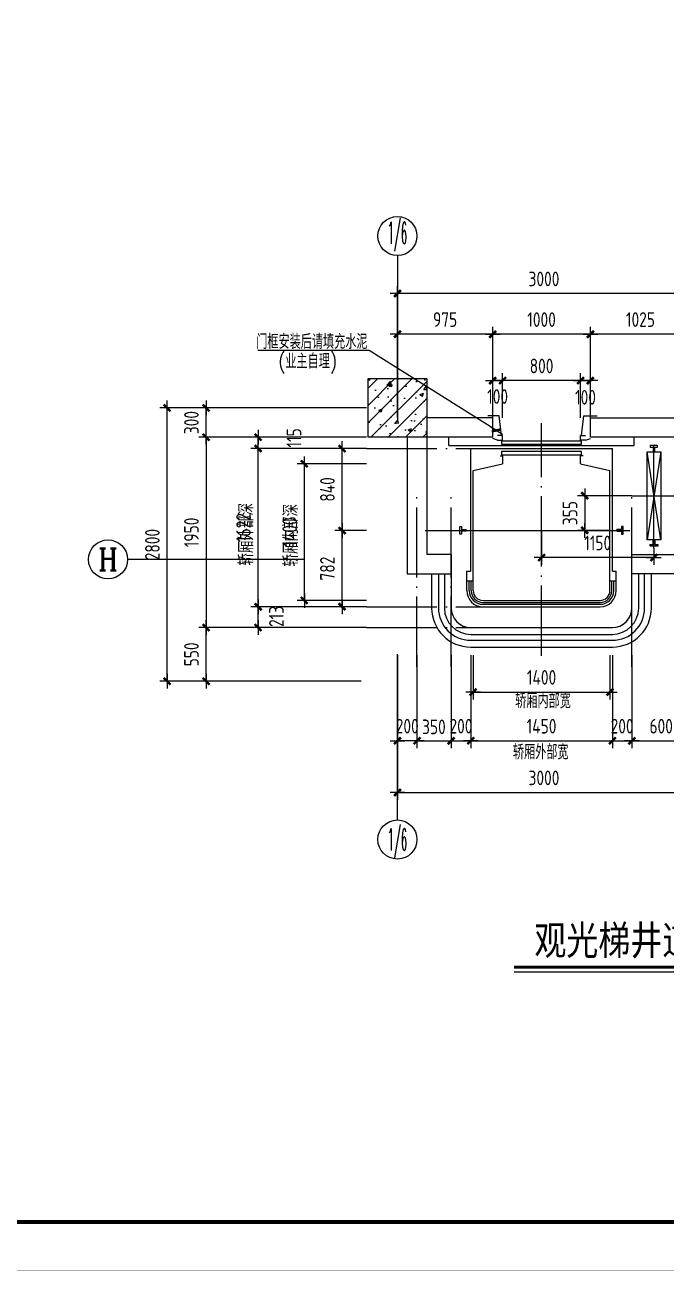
# Model space of a CAD drawing. Extents: x 185540 to 253404, y 138157 to 180211.
# Drawn here: x 211530 to 218094, y 138157 to 150924 of the extents above; entities that cross this region are included whole.
import ezdxf
from ezdxf.enums import TextEntityAlignment as Align

# ---------------------------------------------------------------- set-up
doc = ezdxf.new("R2010")
doc.units = 0
doc.header["$LTSCALE"] = 1000
doc.header["$MEASUREMENT"] = 0
doc.linetypes.add('ACAD_ISO04W100', pattern=[30.5, 24, -3, 0.5, -3])
doc.layers.get('0').update_dxf_attribs({"linetype": 'CONTINUOUS'})
doc.layers.get('DEFPOINTS').update_dxf_attribs({"linetype": 'CONTINUOUS'})
for name, color, linetype in [('1', 8, 'CONTINUOUS'), ('COLUMN', 4, 'CONTINUOUS'), ('TC', 8, 'CONTINUOUS'), ('WALL', 1, 'CONTINUOUS'), ('WINDOWS', 4, 'CONTINUOUS')]:
    doc.layers.add(name, color=color, linetype=linetype)
doc.layers.add('AXIS', color=3, linetype='CONTINUOUS', lineweight=9)
doc.styles.add('COMPLEX', font='COMPLEX.shx')
doc.styles.add('DIM_FONT', font='tssdeng.shx', dxfattribs={"width": 0.8, "bigfont": 'tssdchn.shx'})
doc.styles.add('H1', font='SimSun.ttf')
doc.styles.get("Standard").update_dxf_attribs({"font": 'txt.shx', "width": 0.8, "height": 260, "bigfont": 'china.shx'})
doc.styles.add('TSS', font='tssdeng.shx', dxfattribs={"width": 0.85, "bigfont": 'tssdchn.shx'})
doc.dimstyles.new('DIMN-200', dxfattribs={"dimtxt": 300, "dimasz": 1, "dimexe": 250, "dimexo": 0, "dimgap": 150, "dimtad": 1, "dimdec": 0, "dimdsep": 46, "dimtxsty": 'DIM_FONT', "dimblk": '_DIMX', "dimcen": 2.5, "dimclrd": 256, "dimclre": 256, "dimclrt": 4, "dimadec": 0, "dimazin": 0, "dimtfac": 1, "dimtdec": 0, "dimtix": 1, "dimtmove": 2, "dimatfit": 3, "dimldrblk": '_DIMX', "dimfxl": 0, "dimtolj": 1, "dimtzin": 0, "dimarcsym": 0})
doc.dimstyles.get("Standard").update_dxf_attribs({"dimtxt": 300, "dimasz": 1, "dimexe": 150, "dimexo": 0, "dimgap": 150, "dimtad": 1, "dimdec": 0, "dimzin": 0, "dimdsep": 46, "dimtxsty": 'Standard', "dimblk1": '_DIMX', "dimblk2": '_DIMX', "dimsah": 1, "dimcen": 200, "dimclrd": 256, "dimclre": 256, "dimclrt": 4, "dimadec": 0, "dimazin": 0, "dimtfac": 1, "dimtdec": 0, "dimtix": 1, "dimtmove": 2, "dimatfit": 3, "dimldrblk": '_DIMX', "dimfxl": 0, "dimtolj": 1, "dimtzin": 0, "dimarcsym": 0})

# ---------------------------------------------------------------- blocks, each defined once
blk = doc.blocks.new('_DIMX')
blk.add_line((-150, 0), (150, 0))
at = {"const_width": 50}
blk.add_lwpolyline([(-70, -70), (70, 70)], dxfattribs=at)
blk = doc.blocks.new('*D495')
at = {"linetype": 'ByBlock'}
for p, q in [((213757, 134893), (213757, 134539)), ((214907, 134712), (214907, 134539)), ((214907, 134614), (213758, 134614))]:
    blk.add_line(p, q, dxfattribs=at)
at = {"layer": 'DEFPOINTS', "color": 0, "linetype": 'ByBlock'}
for p in [(213757, 134893), (214907, 134712), (213757, 134614)]:
    blk.add_point(p, dxfattribs=at)
at = {"linetype": 'ByBlock', "xscale": 0.5, "yscale": 0.5, "zscale": 0.5, "rotation": 180}
blk.add_blockref('_DIMX', (213757, 134614), dxfattribs=at)
at = {"linetype": 'ByBlock', "xscale": 0.5, "yscale": 0.5, "zscale": 0.5}
blk.add_blockref('_DIMX', (214907, 134614), dxfattribs=at)
at = {"color": 4, "linetype": 'ByBlock', "insert": (214332, 134764), "char_height": 150, "attachment_point": 5, "style": 'DIM_FONT'}
blk.add_mtext('\\A1;1150', dxfattribs=at)
blk = doc.blocks.new('*D496')
at = {"linetype": 'ByBlock'}
for p, q in [((214683, 135248), (214124, 135248)), ((214199, 135248), (214199, 135249)), ((214199, 135248), (214199, 134893)), ((214457, 134893), (214124, 134893)), ((214199, 134892), (214199, 134892))]:
    blk.add_line(p, q, dxfattribs=at)
at = {"layer": 'DEFPOINTS', "color": 0, "linetype": 'ByBlock'}
for p in [(214683, 135248), (214199, 134893), (214457, 134893)]:
    blk.add_point(p, dxfattribs=at)
at = {"linetype": 'ByBlock', "xscale": 0.5, "yscale": 0.5, "zscale": 0.5}
for p, rotation in [((214199, 135248), 270), ((214199, 134893), 90)]:
    blk.add_blockref('_DIMX', p, dxfattribs=dict(at, rotation=rotation))
at = {"color": 4, "linetype": 'ByBlock', "insert": (214049, 135070), "char_height": 150, "attachment_point": 5, "rotation": 90, "style": 'DIM_FONT'}
blk.add_mtext('\\A1;355', dxfattribs=at)
blk = doc.blocks.new('*D503')
at = {"linetype": 'ByBlock'}
for p, q in [((212282, 136048), (212282, 137394)), ((215282, 136048), (215282, 137394)), ((215282, 137319), (212283, 137319))]:
    blk.add_line(p, q, dxfattribs=at)
at = {"layer": 'DEFPOINTS', "color": 0, "linetype": 'ByBlock'}
for p in [(212282, 137319), (212282, 136048), (215282, 136048)]:
    blk.add_point(p, dxfattribs=at)
at = {"linetype": 'ByBlock', "xscale": 0.5, "yscale": 0.5, "zscale": 0.5, "rotation": 180}
blk.add_blockref('_DIMX', (212282, 137319), dxfattribs=at)
at = {"linetype": 'ByBlock', "xscale": 0.5, "yscale": 0.5, "zscale": 0.5}
blk.add_blockref('_DIMX', (215282, 137319), dxfattribs=at)
at = {"color": 4, "linetype": 'ByBlock', "insert": (213782, 137469), "char_height": 150, "attachment_point": 5, "style": 'DIM_FONT'}
blk.add_mtext('\\A1;3000', dxfattribs=at)
blk = doc.blocks.new('*D497')
at = {"linetype": 'ByBlock'}
for p, q in [((214257, 136048), (214257, 136978)), ((215282, 136903), (214258, 136903)), ((215282, 136048), (215282, 136978))]:
    blk.add_line(p, q, dxfattribs=at)
at = {"layer": 'DEFPOINTS', "color": 0, "linetype": 'ByBlock'}
for p in [(214257, 136903), (214257, 136048), (215282, 136048)]:
    blk.add_point(p, dxfattribs=at)
at = {"linetype": 'ByBlock', "xscale": 0.5, "yscale": 0.5, "zscale": 0.5, "rotation": 180}
blk.add_blockref('_DIMX', (214257, 136903), dxfattribs=at)
at = {"linetype": 'ByBlock', "xscale": 0.5, "yscale": 0.5, "zscale": 0.5}
blk.add_blockref('_DIMX', (215282, 136903), dxfattribs=at)
at = {"color": 4, "linetype": 'ByBlock', "insert": (214770, 137053), "char_height": 150, "attachment_point": 5, "style": 'DIM_FONT'}
blk.add_mtext('\\A1;1025', dxfattribs=at)
blk = doc.blocks.new('*D502')
at = {"linetype": 'ByBlock'}
for p, q in [((213607, 146139), (213607, 147069)), ((214606, 146994), (213607, 146994)), ((214607, 146139), (214607, 147069))]:
    blk.add_line(p, q, dxfattribs=at)
at = {"layer": 'DEFPOINTS', "color": 0, "linetype": 'ByBlock'}
for p in [(213607, 146994), (213607, 146139), (214607, 146139)]:
    blk.add_point(p, dxfattribs=at)
at = {"linetype": 'ByBlock', "xscale": 0.5, "yscale": 0.5, "zscale": 0.5, "rotation": 180}
blk.add_blockref('_DIMX', (213607, 146994), dxfattribs=at)
at = {"linetype": 'ByBlock', "xscale": 0.5, "yscale": 0.5, "zscale": 0.5}
blk.add_blockref('_DIMX', (214607, 146994), dxfattribs=at)
at = {"color": 4, "linetype": 'ByBlock', "insert": (214107, 147144), "char_height": 150, "attachment_point": 5, "style": 'DIM_FONT'}
blk.add_mtext('\\A1;1000', dxfattribs=at)
blk = doc.blocks.new('*D501')
at = {"linetype": 'ByBlock'}
for p, q in [((212282, 136048), (212282, 136978)), ((213257, 136903), (212283, 136903)), ((213257, 136048), (213257, 136978))]:
    blk.add_line(p, q, dxfattribs=at)
at = {"layer": 'DEFPOINTS', "color": 0, "linetype": 'ByBlock'}
for p in [(212282, 136903), (212282, 136048), (213257, 136048)]:
    blk.add_point(p, dxfattribs=at)
at = {"linetype": 'ByBlock', "xscale": 0.5, "yscale": 0.5, "zscale": 0.5, "rotation": 180}
blk.add_blockref('_DIMX', (212282, 136903), dxfattribs=at)
at = {"linetype": 'ByBlock', "xscale": 0.5, "yscale": 0.5, "zscale": 0.5}
blk.add_blockref('_DIMX', (213257, 136903), dxfattribs=at)
at = {"color": 4, "linetype": 'ByBlock', "insert": (212770, 137053), "char_height": 150, "attachment_point": 5, "style": 'DIM_FONT'}
blk.add_mtext('\\A1;975', dxfattribs=at)
blk = doc.blocks.new('*D500')
at = {"linetype": 'ByBlock'}
for p, q in [((213707, 146139), (213707, 146594)), ((214507, 146139), (214507, 146594)), ((214506, 146519), (213707, 146519))]:
    blk.add_line(p, q, dxfattribs=at)
at = {"layer": 'DEFPOINTS', "color": 0, "linetype": 'ByBlock'}
for p in [(213707, 146519), (213707, 146139), (214507, 146139)]:
    blk.add_point(p, dxfattribs=at)
at = {"linetype": 'ByBlock', "xscale": 0.5, "yscale": 0.5, "zscale": 0.5, "rotation": 180}
blk.add_blockref('_DIMX', (213707, 146519), dxfattribs=at)
at = {"linetype": 'ByBlock', "xscale": 0.5, "yscale": 0.5, "zscale": 0.5}
blk.add_blockref('_DIMX', (214507, 146519), dxfattribs=at)
at = {"color": 4, "linetype": 'ByBlock', "insert": (214107, 146669), "char_height": 150, "attachment_point": 5, "style": 'DIM_FONT'}
blk.add_mtext('\\A1;800', dxfattribs=at)
blk = doc.blocks.new('*D499')
at = {"linetype": 'ByBlock'}
for p, q in [((213607, 146139), (213607, 146594)), ((213707, 146139), (213707, 146594)), ((213606, 146519), (213606, 146519)), ((213707, 146519), (213607, 146519)), ((213707, 146519), (213607, 146519)), ((213707, 146519), (213708, 146519))]:
    blk.add_line(p, q, dxfattribs=at)
at = {"layer": 'DEFPOINTS', "color": 0, "linetype": 'ByBlock'}
for p in [(213607, 146519), (213607, 146139), (213707, 146139)]:
    blk.add_point(p, dxfattribs=at)
at = {"linetype": 'ByBlock', "xscale": 0.5, "yscale": 0.5, "zscale": 0.5}
blk.add_blockref('_DIMX', (213607, 146519), dxfattribs=at)
at = {"linetype": 'ByBlock', "xscale": 0.5, "yscale": 0.5, "zscale": 0.5, "rotation": 180}
blk.add_blockref('_DIMX', (213707, 146519), dxfattribs=at)
at = {"color": 4, "linetype": 'ByBlock', "insert": (213657, 146356), "char_height": 150, "attachment_point": 5, "style": 'DIM_FONT'}
blk.add_mtext('\\A1;100', dxfattribs=at)
blk = doc.blocks.new('*D498')
at = {"linetype": 'ByBlock'}
for p, q in [((214507, 146139), (214507, 146594)), ((214607, 146139), (214607, 146594)), ((214506, 146519), (214506, 146519)), ((214607, 146519), (214507, 146519)), ((214607, 146519), (214507, 146519)), ((214607, 146519), (214608, 146519))]:
    blk.add_line(p, q, dxfattribs=at)
at = {"layer": 'DEFPOINTS', "color": 0, "linetype": 'ByBlock'}
for p in [(214507, 146519), (214507, 146139), (214607, 146139)]:
    blk.add_point(p, dxfattribs=at)
at = {"linetype": 'ByBlock', "xscale": 0.5, "yscale": 0.5, "zscale": 0.5}
blk.add_blockref('_DIMX', (214507, 146519), dxfattribs=at)
at = {"linetype": 'ByBlock', "xscale": 0.5, "yscale": 0.5, "zscale": 0.5, "rotation": 180}
blk.add_blockref('_DIMX', (214607, 146519), dxfattribs=at)
at = {"color": 4, "linetype": 'ByBlock', "insert": (214557, 146348), "char_height": 150, "attachment_point": 5, "style": 'DIM_FONT'}
blk.add_mtext('\\A1;100', dxfattribs=at)
blk = doc.blocks.new('*D509')
at = {"linetype": 'ByBlock'}
for p, q in [((213382, 143789), (213382, 142836)), ((214832, 143789), (214832, 142836)), ((213382, 142911), (214831, 142911))]:
    blk.add_line(p, q, dxfattribs=at)
at = {"layer": 'DEFPOINTS', "color": 0, "linetype": 'ByBlock'}
for p in [(213382, 143789), (214832, 143789), (214832, 142911)]:
    blk.add_point(p, dxfattribs=at)
at = {"linetype": 'ByBlock', "xscale": 0.5, "yscale": 0.5, "zscale": 0.5, "rotation": 180}
blk.add_blockref('_DIMX', (213382, 142911), dxfattribs=at)
at = {"linetype": 'ByBlock', "xscale": 0.5, "yscale": 0.5, "zscale": 0.5}
blk.add_blockref('_DIMX', (214832, 142911), dxfattribs=at)
at = {"color": 4, "linetype": 'ByBlock', "insert": (214107, 143061), "char_height": 150, "attachment_point": 5, "style": 'DIM_FONT'}
blk.add_mtext('\\A1;1450', dxfattribs=at)
blk = doc.blocks.new('*D506')
at = {"linetype": 'ByBlock'}
for p, q in [((214832, 143789), (214832, 142836)), ((215032, 143789), (215032, 142836)), ((214831, 142911), (214831, 142911)), ((214832, 142911), (215032, 142911)), ((215032, 142911), (215033, 142911))]:
    blk.add_line(p, q, dxfattribs=at)
at = {"layer": 'DEFPOINTS', "color": 0, "linetype": 'ByBlock'}
for p in [(214832, 143789), (215032, 143789), (215032, 142911)]:
    blk.add_point(p, dxfattribs=at)
at = {"linetype": 'ByBlock', "xscale": 0.5, "yscale": 0.5, "zscale": 0.5}
blk.add_blockref('_DIMX', (214832, 142911), dxfattribs=at)
at = {"linetype": 'ByBlock', "xscale": 0.5, "yscale": 0.5, "zscale": 0.5, "rotation": 180}
blk.add_blockref('_DIMX', (215032, 142911), dxfattribs=at)
at = {"color": 4, "linetype": 'ByBlock', "insert": (214932, 143061), "char_height": 150, "attachment_point": 5, "style": 'DIM_FONT'}
blk.add_mtext('\\A1;200', dxfattribs=at)
blk = doc.blocks.new('*D505')
at = {"linetype": 'ByBlock'}
for p, q in [((214682, 133698), (214682, 132744)), ((215282, 133698), (215282, 132744)), ((214683, 132819), (215282, 132819))]:
    blk.add_line(p, q, dxfattribs=at)
at = {"layer": 'DEFPOINTS', "color": 0, "linetype": 'ByBlock'}
for p in [(214682, 133698), (215282, 133698), (215282, 132819)]:
    blk.add_point(p, dxfattribs=at)
at = {"linetype": 'ByBlock', "xscale": 0.5, "yscale": 0.5, "zscale": 0.5, "rotation": 180}
blk.add_blockref('_DIMX', (214682, 132819), dxfattribs=at)
at = {"linetype": 'ByBlock', "xscale": 0.5, "yscale": 0.5, "zscale": 0.5}
blk.add_blockref('_DIMX', (215282, 132819), dxfattribs=at)
at = {"color": 4, "linetype": 'ByBlock', "insert": (214982, 132969), "char_height": 150, "attachment_point": 5, "style": 'DIM_FONT'}
blk.add_mtext('\\A1;600', dxfattribs=at)
blk = doc.blocks.new('*D510')
at = {"linetype": 'ByBlock'}
for p, q in [((213407, 143789), (213407, 143336)), ((214807, 143789), (214807, 143336)), ((213407, 143411), (214806, 143411))]:
    blk.add_line(p, q, dxfattribs=at)
at = {"layer": 'DEFPOINTS', "color": 0, "linetype": 'ByBlock'}
for p in [(213407, 143789), (214807, 143789), (214807, 143411)]:
    blk.add_point(p, dxfattribs=at)
at = {"linetype": 'ByBlock', "xscale": 0.5, "yscale": 0.5, "zscale": 0.5, "rotation": 180}
blk.add_blockref('_DIMX', (213407, 143411), dxfattribs=at)
at = {"linetype": 'ByBlock', "xscale": 0.5, "yscale": 0.5, "zscale": 0.5}
blk.add_blockref('_DIMX', (214807, 143411), dxfattribs=at)
at = {"color": 4, "linetype": 'ByBlock', "insert": (214107, 143561), "char_height": 150, "attachment_point": 5, "style": 'DIM_FONT'}
blk.add_mtext('\\A1;1400', dxfattribs=at)
blk = doc.blocks.new('*D508')
at = {"linetype": 'ByBlock'}
for p, q in [((212482, 133615), (212482, 132662)), ((212832, 133615), (212832, 132662)), ((212483, 132737), (212832, 132737))]:
    blk.add_line(p, q, dxfattribs=at)
at = {"layer": 'DEFPOINTS', "color": 0, "linetype": 'ByBlock'}
for p in [(212482, 133615), (212832, 133615), (212832, 132737)]:
    blk.add_point(p, dxfattribs=at)
at = {"linetype": 'ByBlock', "xscale": 0.5, "yscale": 0.5, "zscale": 0.5, "rotation": 180}
blk.add_blockref('_DIMX', (212482, 132737), dxfattribs=at)
at = {"linetype": 'ByBlock', "xscale": 0.5, "yscale": 0.5, "zscale": 0.5}
blk.add_blockref('_DIMX', (212832, 132737), dxfattribs=at)
at = {"color": 4, "linetype": 'ByBlock', "insert": (212655, 132880), "char_height": 150, "attachment_point": 5, "style": 'DIM_FONT'}
blk.add_mtext('\\A1;350', dxfattribs=at)
blk = doc.blocks.new('*D507')
at = {"linetype": 'ByBlock'}
for p, q in [((213182, 143789), (213182, 142836)), ((213382, 143789), (213382, 142836)), ((213181, 142911), (213181, 142911)), ((213182, 142911), (213382, 142911)), ((213382, 142911), (213383, 142911))]:
    blk.add_line(p, q, dxfattribs=at)
at = {"layer": 'DEFPOINTS', "color": 0, "linetype": 'ByBlock'}
for p in [(213182, 143789), (213382, 143789), (213382, 142911)]:
    blk.add_point(p, dxfattribs=at)
at = {"linetype": 'ByBlock', "xscale": 0.5, "yscale": 0.5, "zscale": 0.5}
blk.add_blockref('_DIMX', (213182, 142911), dxfattribs=at)
at = {"linetype": 'ByBlock', "xscale": 0.5, "yscale": 0.5, "zscale": 0.5, "rotation": 180}
blk.add_blockref('_DIMX', (213382, 142911), dxfattribs=at)
at = {"color": 4, "linetype": 'ByBlock', "insert": (213282, 143061), "char_height": 150, "attachment_point": 5, "style": 'DIM_FONT'}
blk.add_mtext('\\A1;200', dxfattribs=at)
blk = doc.blocks.new('*D504')
at = {"linetype": 'ByBlock'}
for p, q in [((212282, 133615), (212282, 132132)), ((215282, 133615), (215282, 132132)), ((212283, 132207), (215282, 132207))]:
    blk.add_line(p, q, dxfattribs=at)
at = {"layer": 'DEFPOINTS', "color": 0, "linetype": 'ByBlock'}
for p in [(212282, 133615), (215282, 133615), (215282, 132207)]:
    blk.add_point(p, dxfattribs=at)
at = {"linetype": 'ByBlock', "xscale": 0.5, "yscale": 0.5, "zscale": 0.5, "rotation": 180}
blk.add_blockref('_DIMX', (212282, 132207), dxfattribs=at)
at = {"linetype": 'ByBlock', "xscale": 0.5, "yscale": 0.5, "zscale": 0.5}
blk.add_blockref('_DIMX', (215282, 132207), dxfattribs=at)
at = {"color": 4, "linetype": 'ByBlock', "insert": (213782, 132357), "char_height": 150, "attachment_point": 5, "style": 'DIM_FONT'}
blk.add_mtext('\\A1;3000', dxfattribs=at)
blk = doc.blocks.new('*D511')
at = {"linetype": 'ByBlock'}
for p, q in [((212282, 133615), (212282, 132662)), ((212482, 133615), (212482, 132662)), ((212282, 132737), (212281, 132737)), ((212482, 132737), (212282, 132737)), ((212483, 132737), (212483, 132737))]:
    blk.add_line(p, q, dxfattribs=at)
at = {"layer": 'DEFPOINTS', "color": 0, "linetype": 'ByBlock'}
for p in [(212282, 133615), (212482, 133615), (212282, 132737)]:
    blk.add_point(p, dxfattribs=at)
at = {"linetype": 'ByBlock', "xscale": 0.5, "yscale": 0.5, "zscale": 0.5}
blk.add_blockref('_DIMX', (212282, 132737), dxfattribs=at)
at = {"linetype": 'ByBlock', "xscale": 0.5, "yscale": 0.5, "zscale": 0.5, "rotation": 180}
blk.add_blockref('_DIMX', (212482, 132737), dxfattribs=at)
at = {"color": 4, "linetype": 'ByBlock', "insert": (212382, 132887), "char_height": 150, "attachment_point": 5, "style": 'DIM_FONT'}
blk.add_mtext('\\A1;200', dxfattribs=at)
blk = doc.blocks.new('*D548')
at = {"linetype": 'ByBlock'}
for p, q in [((211498, 133391), (209780, 133391)), ((209855, 130592), (209855, 133391)), ((211498, 130591), (209780, 130591))]:
    blk.add_line(p, q, dxfattribs=at)
at = {"layer": 'DEFPOINTS', "color": 0, "linetype": 'ByBlock'}
for p in [(209855, 133391), (211498, 133391), (211498, 130591)]:
    blk.add_point(p, dxfattribs=at)
at = {"linetype": 'ByBlock', "xscale": 0.5, "yscale": 0.5, "zscale": 0.5}
for p, rotation in [((209855, 133391), 90), ((209855, 130591), 270)]:
    blk.add_blockref('_DIMX', p, dxfattribs=dict(at, rotation=rotation))
at = {"color": 4, "linetype": 'ByBlock', "insert": (209705, 131991), "char_height": 150, "attachment_point": 5, "rotation": 90, "style": 'DIM_FONT'}
blk.add_mtext('\\A1;2800', dxfattribs=at)
blk = doc.blocks.new('*D545')
at = {"linetype": 'ByBlock'}
for p, q in [((211898, 132976), (210713, 132976)), ((210788, 131355), (210788, 132976)), ((211898, 131354), (210713, 131354))]:
    blk.add_line(p, q, dxfattribs=at)
at = {"layer": 'DEFPOINTS', "color": 0, "linetype": 'ByBlock'}
for p in [(210788, 132976), (211898, 132976), (211898, 131354)]:
    blk.add_point(p, dxfattribs=at)
at = {"linetype": 'ByBlock', "xscale": 0.5, "yscale": 0.5, "zscale": 0.5}
for p, rotation in [((210788, 132976), 90), ((210788, 131354), 270)]:
    blk.add_blockref('_DIMX', p, dxfattribs=dict(at, rotation=rotation))
at = {"color": 4, "linetype": 'ByBlock', "insert": (210638, 132165), "char_height": 150, "attachment_point": 5, "rotation": 90, "style": 'DIM_FONT'}
blk.add_mtext('\\A1;1622', dxfattribs=at)
blk = doc.blocks.new('*D542')
at = {"linetype": 'ByBlock'}
for p, q in [((211898, 132819), (211186, 132819)), ((211261, 131420), (211261, 132819)), ((211898, 131419), (211186, 131419))]:
    blk.add_line(p, q, dxfattribs=at)
at = {"layer": 'DEFPOINTS', "color": 0, "linetype": 'ByBlock'}
for p in [(211261, 132819), (211898, 132819), (211898, 131419)]:
    blk.add_point(p, dxfattribs=at)
at = {"linetype": 'ByBlock', "xscale": 0.5, "yscale": 0.5, "zscale": 0.5}
for p, rotation in [((211261, 132819), 90), ((211261, 131419), 270)]:
    blk.add_blockref('_DIMX', p, dxfattribs=dict(at, rotation=rotation))
at = {"color": 4, "linetype": 'ByBlock', "insert": (211111, 132119), "char_height": 150, "attachment_point": 5, "rotation": 90, "style": 'DIM_FONT'}
blk.add_mtext('\\A1;1400', dxfattribs=at)
blk = doc.blocks.new('*D540')
at = {"linetype": 'ByBlock'}
for p, q in [((211898, 133091), (210180, 133091)), ((210255, 133091), (210255, 131142)), ((211898, 131141), (210180, 131141))]:
    blk.add_line(p, q, dxfattribs=at)
at = {"layer": 'DEFPOINTS', "color": 0, "linetype": 'ByBlock'}
for p in [(211898, 133091), (210255, 131141), (211898, 131141)]:
    blk.add_point(p, dxfattribs=at)
at = {"linetype": 'ByBlock', "xscale": 0.5, "yscale": 0.5, "zscale": 0.5}
for p, rotation in [((210255, 133091), 90), ((210255, 131141), 270)]:
    blk.add_blockref('_DIMX', p, dxfattribs=dict(at, rotation=rotation))
at = {"color": 4, "linetype": 'ByBlock', "insert": (210105, 132116), "char_height": 150, "attachment_point": 5, "rotation": 90, "style": 'DIM_FONT'}
blk.add_mtext('\\A1;1950', dxfattribs=at)
blk = doc.blocks.new('*D544')
at = {"linetype": 'ByBlock'}
for p, q in [((211898, 132976), (211572, 132976)), ((211647, 132137), (211647, 132976)), ((211898, 132136), (211572, 132136))]:
    blk.add_line(p, q, dxfattribs=at)
at = {"layer": 'DEFPOINTS', "color": 0, "linetype": 'ByBlock'}
for p in [(211647, 132976), (211898, 132976), (211898, 132136)]:
    blk.add_point(p, dxfattribs=at)
at = {"linetype": 'ByBlock', "xscale": 0.5, "yscale": 0.5, "zscale": 0.5}
for p, rotation in [((211647, 132976), 90), ((211647, 132136), 270)]:
    blk.add_blockref('_DIMX', p, dxfattribs=dict(at, rotation=rotation))
at = {"color": 4, "linetype": 'ByBlock', "insert": (211497, 132556), "char_height": 150, "attachment_point": 5, "rotation": 90, "style": 'DIM_FONT'}
blk.add_mtext('\\A1;840', dxfattribs=at)
blk = doc.blocks.new('*D547')
at = {"linetype": 'ByBlock'}
for p, q in [((211844, 131141), (210180, 131141)), ((210255, 130592), (210255, 131141)), ((211844, 130591), (210180, 130591))]:
    blk.add_line(p, q, dxfattribs=at)
at = {"layer": 'DEFPOINTS', "color": 0, "linetype": 'ByBlock'}
for p in [(210255, 131141), (211844, 131141), (211844, 130591)]:
    blk.add_point(p, dxfattribs=at)
at = {"linetype": 'ByBlock', "xscale": 0.5, "yscale": 0.5, "zscale": 0.5}
for p, rotation in [((210255, 131141), 90), ((210255, 130591), 270)]:
    blk.add_blockref('_DIMX', p, dxfattribs=dict(at, rotation=rotation))
at = {"color": 4, "linetype": 'ByBlock', "insert": (210105, 130866), "char_height": 150, "attachment_point": 5, "rotation": 90, "style": 'DIM_FONT'}
blk.add_mtext('\\A1;550', dxfattribs=at)
blk = doc.blocks.new('*D539')
at = {"linetype": 'ByBlock'}
for p, q in [((211898, 131354), (210713, 131354)), ((210788, 131142), (210788, 131354)), ((211898, 131141), (210713, 131141))]:
    blk.add_line(p, q, dxfattribs=at)
at = {"layer": 'DEFPOINTS', "color": 0, "linetype": 'ByBlock'}
for p in [(210788, 131354), (211898, 131354), (211898, 131141)]:
    blk.add_point(p, dxfattribs=at)
at = {"linetype": 'ByBlock', "xscale": 0.5, "yscale": 0.5, "zscale": 0.5}
for p, rotation in [((210788, 131354), 90), ((210788, 131141), 270)]:
    blk.add_blockref('_DIMX', p, dxfattribs=dict(at, rotation=rotation))
at = {"color": 4, "linetype": 'ByBlock', "insert": (210975, 131255), "char_height": 150, "attachment_point": 5, "rotation": 90, "style": 'DIM_FONT'}
blk.add_mtext('\\A1;213', dxfattribs=at)
blk = doc.blocks.new('*D543')
at = {"linetype": 'ByBlock'}
for p, q in [((211898, 132136), (211572, 132136)), ((211647, 131355), (211647, 132136)), ((211898, 131354), (211572, 131354))]:
    blk.add_line(p, q, dxfattribs=at)
at = {"layer": 'DEFPOINTS', "color": 0, "linetype": 'ByBlock'}
for p in [(211647, 132136), (211898, 132136), (211898, 131354)]:
    blk.add_point(p, dxfattribs=at)
at = {"linetype": 'ByBlock', "xscale": 0.5, "yscale": 0.5, "zscale": 0.5}
for p, rotation in [((211647, 132136), 90), ((211647, 131354), 270)]:
    blk.add_blockref('_DIMX', p, dxfattribs=dict(at, rotation=rotation))
at = {"color": 4, "linetype": 'ByBlock', "insert": (211497, 131745), "char_height": 150, "attachment_point": 5, "rotation": 90, "style": 'DIM_FONT'}
blk.add_mtext('\\A1;782', dxfattribs=at)
blk = doc.blocks.new('*D546')
at = {"linetype": 'ByBlock'}
for p, q in [((211898, 133391), (210180, 133391)), ((210255, 133392), (210255, 133392)), ((210255, 133091), (210255, 133391)), ((211898, 133091), (210180, 133091)), ((210255, 133091), (210255, 133090))]:
    blk.add_line(p, q, dxfattribs=at)
at = {"layer": 'DEFPOINTS', "color": 0, "linetype": 'ByBlock'}
for p in [(210255, 133391), (211898, 133391), (211898, 133091)]:
    blk.add_point(p, dxfattribs=at)
at = {"linetype": 'ByBlock', "xscale": 0.5, "yscale": 0.5, "zscale": 0.5}
for p, rotation in [((210255, 133391), 270), ((210255, 133091), 90)]:
    blk.add_blockref('_DIMX', p, dxfattribs=dict(at, rotation=rotation))
at = {"color": 4, "linetype": 'ByBlock', "insert": (210105, 133241), "char_height": 150, "attachment_point": 5, "rotation": 90, "style": 'DIM_FONT'}
blk.add_mtext('\\A1;300', dxfattribs=at)
blk = doc.blocks.new('*D541')
at = {"linetype": 'ByBlock'}
for p, q in [((211898, 133091), (210713, 133091)), ((210788, 133092), (210788, 133092)), ((210788, 132976), (210788, 133091)), ((210788, 132976), (210788, 133091)), ((211898, 132976), (210713, 132976)), ((210788, 132976), (210788, 132975))]:
    blk.add_line(p, q, dxfattribs=at)
at = {"layer": 'DEFPOINTS', "color": 0, "linetype": 'ByBlock'}
for p in [(210788, 133091), (211898, 133091), (211898, 132976)]:
    blk.add_point(p, dxfattribs=at)
at = {"linetype": 'ByBlock', "xscale": 0.5, "yscale": 0.5, "zscale": 0.5}
for p, rotation in [((210788, 133091), 270), ((210788, 132976), 90)]:
    blk.add_blockref('_DIMX', p, dxfattribs=dict(at, rotation=rotation))
at = {"color": 4, "linetype": 'ByBlock', "insert": (211155, 133084), "char_height": 150, "attachment_point": 5, "rotation": 90, "style": 'DIM_FONT'}
blk.add_mtext('\\A1;115', dxfattribs=at)

msp = doc.modelspace()

# ---------------------------------------------------------------- hatches: boundary and pattern name
at = {"layer": '1'}
h = msp.add_hatch(dxfattribs=at)
h.set_pattern_fill('AR-CONC', color=256, scale=50, style=0)
h.set_pattern_definition([(50, (16774.47, -29677.2), (358.6301, -31.37607), [37.5, -412.5]), (355, (16774.47, -29677.2), (-69.37567, 376.09607), [30, -330]), (100.4514, (16804.36, -29679.8), (289.2547, 344.71977), [31.8701, -350.57106]), (46.1842, (16774.47, -29577.2), (533.6205, -82.7595), [56.25, -618.75]), (96.6356, (16818.94, -29584.1), (467.3314, 487.0589), [47.8051, -525.8565]), (351.1842, (16774.47, -29577.2), (467.331, 487.0593), [45, -495]), (21, (16824.47, -29602.2), (298.45353, -201.30945), [37.5, -412.5]), (326, (16824.47, -29602.2), (121.65767, 362.575), [30, -330]), (71.4514, (16849.34, -29618.98), (420.1113, 161.26525), [31.8701, -350.57106]), (37.5, (16774.47, -29677.2), (6.07993, 166.44693), [0, -326, 0, -335, 0, -331.25]), (7.5, (16774.47, -29677.2), (131.53477, 197.20586), [0, -191, 0, -318.5, 0, -126.25]), (327.5, (16662.97, -29677.2), (266.91122, -11.277436), [0, -125, 0, -390, 0, -517.5]), (317.5, (16612.97, -29677.2), (291.59308, 50.0525), [0, -162.5, 0, -259, 0, -367.5])])
h.paths.add_polyline_path([(215644.2, 147300.3), (215044.2, 147300.3), (215044.2, 146700.3), (215644.2, 146700.3)])
h = msp.add_hatch(dxfattribs=at)
h.set_pattern_fill('ANSI31', color=256, scale=1000, style=0)
h.set_pattern_definition([(45, (16774.47, -29677.2), (-88.38835, 88.38835), [])])
h.paths.add_polyline_path([(215044.2, 146700.3), (215644.2, 146700.3), (215644.2, 147300.3), (215044.2, 147300.3)])

# ---------------------------------------------------------------- linework, layer by layer
for points, const_width in [([(253402.3, 138159.3), (193952.3, 138159.3), (193952.3, 180209.3), (253402.3, 180209.3)], 4), ([(252902.3, 179709.3), (252902.3, 138659.3), (195202.3, 138659.3), (195202.3, 179709.3)], 40)]:
    msp.add_lwpolyline(points, close=True, dxfattribs=dict(const_width=const_width))
at = {"layer": 'AXIS'}
for p, q in [((215344.2, 148561.3), (215344.2, 146861.3)), ((215627.1, 145745.3), (217724.6, 145745.3)), ((214392.7, 145447.9), (212580.9, 145447.9)), ((215344.2, 142778.6), (215344.2, 144478.6))]:
    msp.add_line(p, q, dxfattribs=at)
for centre in [(215344.2, 148761.3), (212380.9, 145447.9), (215344.2, 142578.6)]:
    msp.add_circle(centre, 200, dxfattribs=at)
at = {"layer": 'COLUMN'}
for p, q in [((216385.2, 146918.8), (216269.2, 146918.8)), ((216409.2, 146718.6), (216385.2, 146918.8)), ((217229.2, 146718.6), (217253.1, 146918.8)), ((217253.1, 146918.8), (217388, 146918.8)), ((215869.2, 146615.3), (215869.2, 146700.3)), ((216419.2, 146718.6), (216369.2, 146718.6)), ((216419.2, 146668.6), (216419.2, 146718.6)), ((217219.2, 146718.6), (217269.2, 146718.6)), ((217219.2, 146668.6), (217219.2, 146718.6)), ((217769.2, 146615.3), (217769.2, 146700.3)), ((215869.2, 146615.3), (217769.2, 146615.3)), ((216094.2, 146585.3), (217544.2, 146585.3)), ((216094.2, 145328.3), (216094.2, 146585.3)), ((216369.2, 146668.6), (216319.2, 146685.6)), ((216369.2, 146668.6), (216419.2, 146668.6)), ((217229.2, 146660.6), (216409.2, 146660.6)), ((216409.2, 146660.6), (216409.2, 146628.6)), ((216409.2, 146628.6), (217229.2, 146628.6)), ((217269.2, 146668.6), (217219.2, 146668.6)), ((217229.2, 146628.6), (217229.2, 146660.6)), ((217269.2, 146668.6), (217319.2, 146685.6)), ((217544.2, 145328.3), (217544.2, 146585.3)), ((217930.2, 146615.3), (217930.2, 146598.3)), ((218008.2, 146615.3), (217930.2, 146615.3)), ((217930.2, 146598.3), (217960.8, 146598.3)), ((217960.8, 146598.3), (217960.8, 146550.3)), ((217969.2, 145564.5), (217969.2, 146623.6)), ((217977.6, 146598.3), (218008.2, 146598.3)), ((217977.6, 146550.3), (217977.6, 146598.3)), ((218008.2, 146598.3), (218008.2, 146615.3)), ((216394.2, 146508.3), (216419.2, 146508.3)), ((216409.2, 146553.3), (216409.2, 146521.3)), ((217229.2, 146553.3), (216409.2, 146553.3)), ((216409.2, 146521.3), (217229.2, 146521.3)), ((216419.2, 146508.3), (216419.2, 146428.3)), ((217244.2, 146508.3), (217219.2, 146508.3)), ((217219.2, 146428.3), (217219.2, 146508.3)), ((217229.2, 146521.3), (217229.2, 146553.3)), ((217899.2, 146550.3), (218039.2, 146550.3)), ((218039.2, 145650.3), (217899.2, 146550.3)), ((218039.2, 146550.3), (217899.2, 145650.3)), ((217899.2, 145650.3), (217899.2, 146550.3)), ((218039.2, 146550.3), (218039.2, 145650.3)), ((216119.2, 146358.3), (216419.2, 146428.3)), ((216119.2, 145128.3), (216119.2, 146358.3)), ((217219.2, 146428.3), (217519.2, 146358.3)), ((217519.2, 145128.3), (217519.2, 146358.3)), ((217745.3, 146100.3), (218184.7, 146100.3)), ((215984.2, 145784.3), (216001.2, 145784.3)), ((215984.2, 145706.3), (215984.2, 145784.3)), ((216001.2, 145706.3), (215984.2, 145706.3)), ((216001.2, 145784.3), (216001.2, 145753.7)), ((216001.2, 145753.7), (216049.2, 145753.7)), ((216049.2, 145736.9), (216001.2, 145736.9)), ((216001.2, 145736.9), (216001.2, 145706.3)), ((216049.2, 145736.9), (216049.2, 145753.7)), ((217589.2, 145736.9), (217589.2, 145753.7)), ((217637.2, 145753.7), (217589.2, 145753.7)), ((217589.2, 145736.9), (217637.2, 145736.9)), ((217654.2, 145784.3), (217637.2, 145784.3)), ((217637.2, 145784.3), (217637.2, 145753.7)), ((217637.2, 145736.9), (217637.2, 145706.3)), ((217637.2, 145706.3), (217654.2, 145706.3)), ((217654.2, 145706.3), (217654.2, 145784.3)), ((218039.2, 145650.3), (217899.2, 145650.3)), ((218008.3, 145585.3), (217930.1, 145585.3)), ((217930.3, 145602.3), (217960.9, 145602.3)), ((217930.3, 145585.3), (217930.3, 145602.3)), ((217960.9, 145602.3), (217960.9, 145650.3)), ((217977.7, 145650.3), (217977.7, 145602.3)), ((217977.7, 145602.3), (218008.3, 145602.3)), ((218008.3, 145602.3), (218008.3, 145585.3)), ((216054.2, 145128.3), (216054.2, 145328.3)), ((216054.2, 145328.3), (216094.2, 145328.3)), ((217544.2, 145328.3), (217584.2, 145328.3)), ((217584.2, 145128.3), (217584.2, 145328.3)), ((216054.2, 145228.3), (216119.2, 145228.3)), ((216079.2, 145128.3), (216079.2, 145228.3)), ((216099.2, 145128.3), (216099.2, 145228.3)), ((217519.2, 145228.3), (217584.2, 145228.3)), ((217539.2, 145128.3), (217539.2, 145228.3)), ((217559.2, 145128.3), (217559.2, 145228.3)), ((216219.2, 145028.3), (217419.2, 145028.3)), ((216219.2, 145008.3), (217419.2, 145008.3)), ((216219.2, 144988.3), (217419.2, 144988.3)), ((216219.2, 144963.3), (217419.2, 144963.3))]:
    msp.add_line(p, q, dxfattribs=at)
for centre, radius, start, end in [((216219.2, 145128.3), 165, 180, 270), ((216219.2, 145128.3), 140, 180, 270), ((216219.2, 145128.3), 120, 180, 270), ((216219.2, 145128.3), 100, 180, 270), ((217419.2, 145128.3), 140, 270, 360), ((217419.2, 145128.3), 165, 270, 360), ((217419.2, 145128.3), 100, 270, 360), ((217419.2, 145128.3), 120, 270, 360)]:
    msp.add_arc(centre, radius, start, end, dxfattribs=at)
at = {"layer": 'TC', "linetype": 'ACAD_ISO04W100', "ltscale": 0.03}
for p, q in [((216819.2, 144459.9), (216819.2, 146843.9)), ((215027.9, 146585.3), (216162, 146585.3)), ((215544.2, 144346.7), (215544.2, 146128.8)), ((215894.2, 144346.7), (215894.2, 146128.8)), ((217744.2, 144346.7), (217744.2, 146128.8)), ((215027.9, 144963.3), (216287, 144963.3)), ((215027.9, 144750.3), (216287, 144750.3))]:
    msp.add_line(p, q, dxfattribs=at)
at = {"layer": 'WALL'}
for p, q in [((216319.2, 146900.3), (215644.2, 146900.3)), ((216319.2, 146700.3), (216319.2, 146900.3)), ((217319.2, 146700.3), (217319.2, 146900.3)), ((217319.2, 146900.3), (219369.2, 146900.3)), ((215444.2, 146700.3), (215444.2, 145300.3)), ((216319.2, 146700.3), (215644.2, 146700.3)), ((215644.2, 146700.3), (215644.2, 145500.3)), ((218244.2, 146700.3), (217319.2, 146700.3)), ((215894.2, 145500.3), (215644.2, 145500.3)), ((215894.2, 145500.3), (215894.2, 145300.3)), ((217744.2, 145500.3), (218244.2, 145500.3)), ((217744.2, 145300.3), (217744.2, 145500.3)), ((215444.2, 145300.3), (215894.2, 145300.3)), ((215694.2, 145300.3), (215894.2, 145300.3)), ((218944.2, 145300.3), (217744.2, 145300.3))]:
    msp.add_line(p, q, dxfattribs=at)
msp.add_lwpolyline([(215044.2, 147300.3), (215644.2, 147300.3), (215644.2, 146700.3), (215044.2, 146700.3)], close=True, dxfattribs=at)
at = {"layer": 'WINDOWS'}
for p, q in [((215694.2, 145300.3), (215694.2, 144950.3)), ((215764.2, 145300.3), (215764.2, 144950.3)), ((215824.2, 145300.3), (215824.2, 144950.3)), ((215894.2, 145300.3), (215894.2, 144950.3)), ((217744.2, 144950.3), (217744.2, 145300.3)), ((217814.2, 144950.3), (217814.2, 145300.3)), ((217874.2, 144950.3), (217874.2, 145300.3)), ((217944.2, 144950.3), (217944.2, 145300.3)), ((216094.2, 144750.3), (217544.2, 144750.3)), ((216094.2, 144680.3), (217544.2, 144680.3)), ((216094.2, 144620.3), (217544.2, 144620.3)), ((216094.2, 144550.3), (217544.2, 144550.3)), ((216538.3, 141221.5), (219620.4, 141221.5))]:
    msp.add_line(p, q, dxfattribs=at)
at = {"layer": 'WINDOWS', "const_width": 30}
msp.add_lwpolyline([(216538.3, 141271.5), (219620.4, 141271.5)], dxfattribs=at)
at = {"layer": 'WINDOWS'}
for centre, radius, start, end in [((216094.2, 144950.3), 400, 180, 270), ((216094.2, 144950.3), 330, 180, 270), ((216094.2, 144950.3), 270, 180, 270), ((216094.2, 144950.3), 200, 180, 270), ((217544.2, 144950.3), 400, 270, 0), ((217544.2, 144950.3), 330, 270, 0), ((217544.2, 144950.3), 270, 270, 0), ((217544.2, 144950.3), 200, 270, 0)]:
    msp.add_arc(centre, radius, start, end, dxfattribs=at)

# ---------------------------------------------------------------- texts
at = {"layer": 'AXIS', "width": 0.8}
for s, p in [('门框安装后请填充水泥', (213898, 147604.3)), ('(业主自理)', (214124.2, 147404.4)), ('轿厢内部宽', (216549.4, 143923.5)), ('轿厢外部宽', (216526, 143399.5))]:
    msp.add_text(s, height=150, dxfattribs=at).set_placement(p)
at = {"layer": 'AXIS', "style": 'TSS', "width": 0.9}
for s, p in [('轿厢外部深', (213869.7, 145384.9)), ('轿厢内部深', (214326.3, 145375.4))]:
    msp.add_text(s, height=150, rotation=90, dxfattribs=at).set_placement(p)
at = {"layer": 'AXIS', "style": 'H1', "width": 0.8}
msp.add_text('观光梯井道平面图', height=300, dxfattribs=at).set_placement((216745.7, 141397.2))
at = {"layer": 'AXIS', "style": 'COMPLEX'}
for tag, width, p, p2 in [('1/6', 0.367647, (215244.2, 148681.3), (215444.2, 148681.3)), ('H', 0.9375, (212280.9, 145335.9), (212480.9, 145335.9)), ('1/6', 0.367647, (215244.2, 142466.6), (215444.2, 142466.6))]:
    msp.add_attdef(tag, text='', height=224, dxfattribs=dict(at, width=width)).set_placement(p, p2, align=Align.FIT)

# ---------------------------------------------------------------- dimensions: what is measured, and where the dimension line sits
at = {"layer": 'AXIS'}
for base, p1, p2, picture, middle, set_off in [((215344.2, 148172.1), (218344.2, 146900.3), (215344.2, 146900.3), '*D503', (216844.2, 148322.1), (3062.1, 10852.8)), ((218344.2, 143059.7), (215344.2, 144467.9), (218344.2, 144467.9), '*D504', (216844.2, 143209.7), (3062.1, 10852.8)), ((215344.2, 143589.5), (215544.2, 144467.9), (215344.2, 144467.9), '*D511', (215444.2, 143739.5), (3062.1, 10852.8)), ((216094.2, 143589.5), (215894.2, 144467.9), (216094.2, 144467.9), '*D507', (215994.2, 143739.5), (2712.4, 678.7)), ((217544.2, 143589.5), (216094.2, 144467.9), (217544.2, 144467.9), '*D509', (216819.2, 143739.5), (2712.4, 678.7)), ((217744.2, 143589.5), (217544.2, 144467.9), (217744.2, 144467.9), '*D506', (217644.2, 143739.5), (2712.4, 678.7)), ((218344.2, 143589.5), (217744.2, 144467.9), (218344.2, 144467.9), '*D505', (218044.2, 143739.5), (3062.1, 10770.4))]:
    dim = msp.add_linear_dim(base=base, p1=p1, p2=p2, dimstyle='DIMN-200', override={"dimscale": 0.5, "dimexe": 150, "dimzin": 0, "dimblk1": '_DIMX', "dimblk2": '_DIMX', "dimsah": 1, "dimcen": 200}, dxfattribs=at)
    dim.commit()
    dim.dimension.update_dxf_attribs({"geometry": picture, "text_midpoint": middle, "insert": set_off})
for base, p1, p2, angle, dimstyle, override, picture, middle, set_off in [((215344.2, 147755.3), (216319.2, 146900.3), (215344.2, 146900.3), 180, 'DIMN-200', {"dimscale": 0.5, "dimexe": 150, "dimzin": 0, "dimblk1": '_DIMX', "dimblk2": '_DIMX', "dimsah": 1, "dimcen": 200}, '*D501', (215831.7, 147905.3), (3062.1, 10852.8)), ((216319.2, 147755.3), (217319.2, 146900.3), (216319.2, 146900.3), 180, 'DIMN-200', {"dimscale": 0.5, "dimexe": 150, "dimzin": 0, "dimblk1": '_DIMX', "dimblk2": '_DIMX', "dimsah": 1, "dimcen": 200}, '*D502', (216819.2, 147905.3), (2712.4, 761.1)), ((217319.2, 147755.3), (218344.2, 146900.3), (217319.2, 146900.3), 180, 'DIMN-200', {"dimscale": 0.5, "dimexe": 150, "dimzin": 0, "dimblk1": '_DIMX', "dimblk2": '_DIMX', "dimsah": 1, "dimcen": 200}, '*D497', (217831.7, 147905.3), (3062.1, 10852.8)), ((216419.2, 147280.3), (217219.2, 146900.3), (216419.2, 146900.3), 180, 'DIMN-200', {"dimscale": 0.5, "dimexe": 150, "dimzin": 0, "dimblk1": '_DIMX', "dimblk2": '_DIMX', "dimsah": 1, "dimcen": 200}, '*D500', (216819.2, 147430.3), (2712.4, 761.1)), ((213385, 144750.3), (215027.9, 146700.3), (215027.9, 144750.3), 90, 'DIMN-200', {"dimscale": 0.5, "dimexe": 150, "dimzin": 0, "dimblk1": '_DIMX', "dimblk2": '_DIMX', "dimsah": 1, "dimcen": 200}, '*D540', (213235, 145725.3), (3129.9, 13609.1)), ((213917.7, 146585.3), (215027.9, 144963.3), (215027.9, 146585.3), 270, 'DIMN-200', {"dimscale": 0.5, "dimexe": 150, "dimzin": 0, "dimblk1": '_DIMX', "dimblk2": '_DIMX', "dimsah": 1, "dimcen": 200}, '*D545', (213767.7, 145774.3), (3129.9, 13609.1)), ((214776.8, 146585.3), (215027.9, 145745.3), (215027.9, 146585.3), 270, 'DIMN-200', {"dimscale": 0.5, "dimexe": 150, "dimzin": 0, "dimblk1": '_DIMX', "dimblk2": '_DIMX', "dimsah": 1, "dimcen": 200}, '*D544', (214626.8, 146165.3), (3129.9, 13609.1)), ((214390.7, 146428.3), (215027.9, 145028.3), (215027.9, 146428.3), 270, 'DIMN-200', {"dimscale": 0.5, "dimexe": 150, "dimzin": 0, "dimblk1": '_DIMX', "dimblk2": '_DIMX', "dimsah": 1, "dimcen": 200}, '*D542', (214240.7, 145728.3), (3129.9, 13609.1)), ((217261.5, 145745.3), (217745.3, 146100.3), (217519.2, 145745.3), 270, 'Standard', {"dimscale": 0.5, "dimtxsty": 'DIM_FONT', "dimblk": '_DIMX'}, '*D496', (217111.5, 145922.8), (3062.1, 10852.8)), ((214776.8, 145745.3), (215027.9, 144963.3), (215027.9, 145745.3), 270, 'DIMN-200', {"dimscale": 0.5, "dimexe": 150, "dimzin": 0, "dimblk1": '_DIMX', "dimblk2": '_DIMX', "dimsah": 1, "dimcen": 200}, '*D543', (214626.8, 145354.3), (3129.9, 13609.1)), ((216819.2, 145466.8), (217969.2, 145564.5), (216819.2, 145745.3), 180, 'Standard', {"dimscale": 0.5, "dimtxsty": 'DIM_FONT', "dimblk": '_DIMX'}, '*D495', (217394.2, 145616.8), (3062.1, 10852.8)), ((217519.2, 144089.5), (216119.2, 144467.9), (217519.2, 144467.9), 180, 'DIMN-200', {"dimscale": 0.5, "dimexe": 150, "dimzin": 0, "dimblk1": '_DIMX', "dimblk2": '_DIMX', "dimsah": 1, "dimcen": 200}, '*D510', (216819.2, 144239.5), (2712.4, 678.7))]:
    dim = msp.add_linear_dim(base=base, p1=p1, p2=p2, angle=angle, dimstyle=dimstyle, override=override, dxfattribs=at)
    dim.commit()
    dim.dimension.update_dxf_attribs({"geometry": picture, "text_midpoint": middle, "insert": set_off})
for base, p1, p2, angle, picture, middle, set_off in [((216319.2, 147280.3), (216419.2, 146900.3), (216319.2, 146900.3), 180, '*D499', (216369.2, 147117.5), (2712.4, 761.1)), ((217219.2, 147280.3), (217319.2, 146900.3), (217219.2, 146900.3), 180, '*D498', (217269.2, 147109.5), (2712.4, 761.1)), ((213917.7, 146700.3), (215027.9, 146585.3), (215027.9, 146700.3), 270, '*D541', (214284.7, 146692.8), (3129.9, 13609.1)), ((213917.7, 144963.3), (215027.9, 144750.3), (215027.9, 144963.3), 270, '*D539', (214104.5, 144864), (3129.9, 13609.1))]:
    dim = msp.add_linear_dim(base=base, p1=p1, p2=p2, angle=angle, dimstyle='DIMN-200', override={"dimscale": 0.5, "dimexe": 150, "dimzin": 0, "dimblk1": '_DIMX', "dimblk2": '_DIMX', "dimsah": 1, "dimcen": 200}, dxfattribs=at)
    dim.commit()
    dim.dimension.update_dxf_attribs({"geometry": picture, "text_midpoint": middle, "dimtype": 160, "insert": set_off})
for p1, p2, distance, picture, middle in [((214627.9, 144200.3), (214627.9, 147000.3), 1642.8, '*D548', (212835, 145600.3)), ((215027.9, 146700.3), (215027.9, 147000.3), 1642.8, '*D546', (213235, 146850.3)), ((214974.1, 144200.3), (214974.1, 144750.3), 1589, '*D547', (213235, 144475.3))]:
    dim = msp.add_aligned_dim(p1=p1, p2=p2, distance=distance, dimstyle='Standard', override={"dimscale": 0.5, "dimtxsty": 'DIM_FONT', "dimblk": '_DIMX'}, dxfattribs=at)
    dim.commit()
    dim.dimension.update_dxf_attribs({"geometry": picture, "text_midpoint": middle, "insert": (3129.9, 13609.1)})
dim = msp.add_linear_dim(base=(215894.2, 143589.5), p1=(215544.2, 144467.9), p2=(215894.2, 144467.9), dimstyle='DIMN-200', override={"dimscale": 0.5, "dimexe": 150, "dimzin": 0, "dimblk1": '_DIMX', "dimblk2": '_DIMX', "dimsah": 1, "dimcen": 200}, dxfattribs=at)
dim.commit()
dim.dimension.update_dxf_attribs({"geometry": '*D508', "text_midpoint": (215716.9, 143732.9), "dimtype": 160, "insert": (3062.1, 10852.8)})

# ---------------------------------------------------------------- leaders
at = {"layer": 'COLUMN'}
msp.add_leader([(216356.9, 146770.2), (215054.5, 147589.6), (213914.1, 147589.6)], dimstyle='Standard', override={"dimscale": 0.5, "dimtxsty": 'DIM_FONT'}, dxfattribs=at)

doc.saveas('drawing.dxf')
